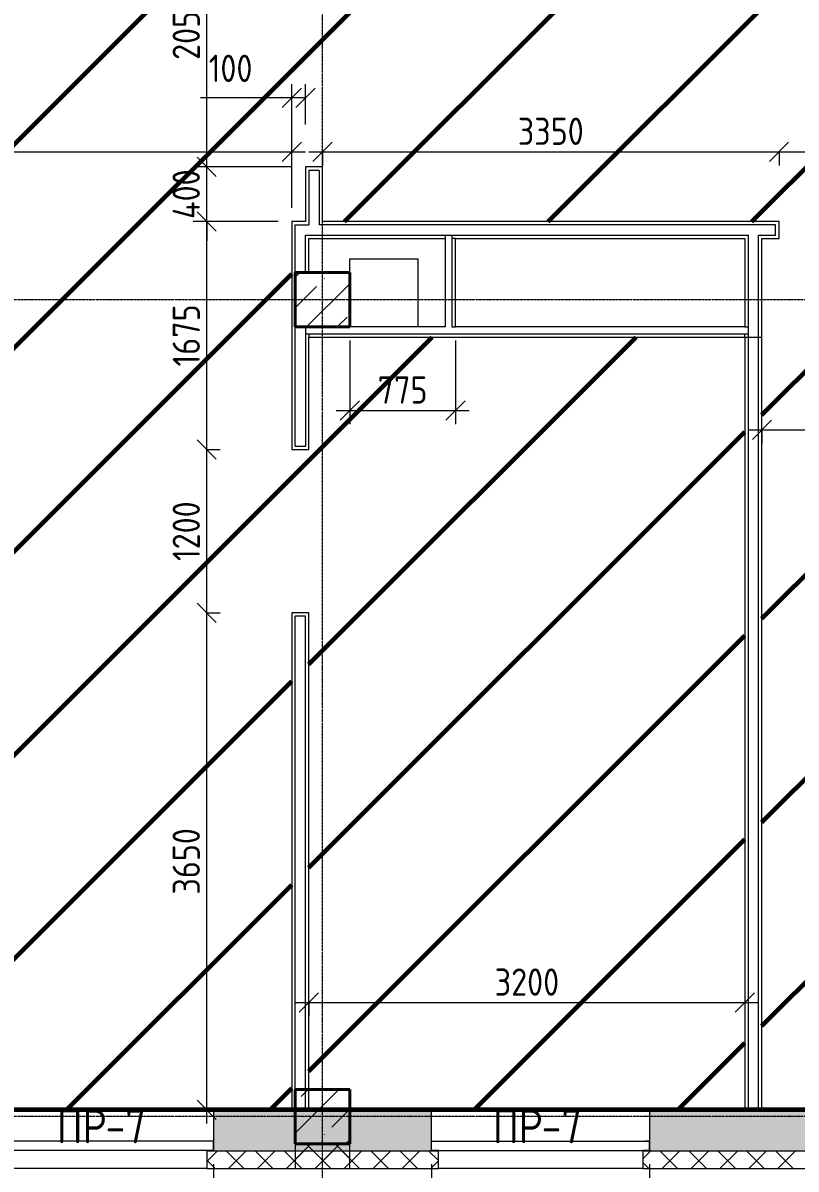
# Model space of a CAD drawing. Header units: millimetres. Extents: x -56773 to 323062, y -262288 to 76460.
# Drawn here: x 6611 to 12284, y -157978 to -149560 of the extents above; entities that cross this region are included whole.
import ezdxf

# ---------------------------------------------------------------- set-up
doc = ezdxf.new("R2010")
doc.units = ezdxf.units.MM
doc.linetypes.add('ADSK_Линия сетки', pattern=[25, 20, -2.5, 0, -2.5])
for name, color, linetype, lineweight in [('1.1) Шлифовка потолка', 5, 'Continuous', 60), ('3.1 Штукатурка внешн стен', 5, 'Continuous', 60), ('_ Окна', 7, 'Continuous', 18), ('Марки', 7, 'Continuous', 20), ('Несущие колонны', 7, 'Continuous', 18), ('Окна', 7, 'Continuous', 9), ('Оси', 7, 'Continuous', 9), ('Перекрытие', 7, 'Continuous', 18), ('Размеры', 7, 'Continuous', 9), ('Стены внутренние', 7, 'Continuous', 18), ('Стены наружные', 7, 'Continuous', 18), ('Стены штриховка', 7, 'Continuous', 9)]:
    doc.layers.add(name, color=color, linetype=linetype, lineweight=lineweight)
doc.styles.add('GOST Common_2', font='', dxfattribs={"width": 0.9, "height": 250})
doc.styles.add('GOST Common_3', font='', dxfattribs={"width": 0.9, "height": 200})
doc.styles.get('GOST Common_2').set_extended_font_data('GOST Common')
doc.styles.get('GOST Common_3').set_extended_font_data('GOST Common')
doc.dimstyles.new('ADSK_Основной_2_0', dxfattribs={"dimscale": 304.8, "dimtxt": 201.142999, "dimasz": 0.463911, "dimexe": 0.328084, "dimexo": 0.328084, "dimgap": 0.164042, "dimtad": 1, "dimdec": 3, "dimrnd": 0.001, "dimdsep": 46, "dimtxsty": 'GOST Common_3', "dimblk1": 'OBLIQUE', "dimblk2": 'OBLIQUE', "dimsah": 1, "dimcen": 0.09, "dimdle": 0.328084, "dimazin": 2, "dimtfac": 1, "dimtdec": 4, "dimtix": 1, "dimtmove": 0, "dimatfit": 3, "dimfxl": 1, "dimtvp": 1, "dimtolj": 1, "dimtzin": 0, "dimlwd": 20, "dimlwe": 20, "dimarcsym": 2})
doc.dimstyles.new('ADSK_Основной_2_0_1', dxfattribs={"dimscale": 304.8, "dimtxt": 201.142999, "dimasz": 0.463911, "dimexe": 0.328084, "dimexo": 0.328084, "dimgap": 0.164042, "dimtad": 1, "dimdec": 3, "dimrnd": 0.001, "dimdsep": 46, "dimtxsty": 'GOST Common_3', "dimblk1": 'OBLIQUE', "dimblk2": 'OBLIQUE', "dimsah": 1, "dimcen": 0.09, "dimdle": 0.328084, "dimazin": 2, "dimtfac": 1, "dimtdec": 4, "dimtix": 1, "dimtmove": 1, "dimatfit": 3, "dimfxl": 1, "dimtvp": 1, "dimtolj": 1, "dimtzin": 0, "dimlwd": 20, "dimlwe": 20, "dimarcsym": 2})
doc.dimstyles.new('ADSK_Основной_2_0_2', dxfattribs={"dimscale": 304.8, "dimtxt": 201.142999, "dimasz": 0.463911, "dimexe": 0.328084, "dimexo": 0.328084, "dimgap": 0.164042, "dimtad": 1, "dimdec": 3, "dimrnd": 0.001, "dimdsep": 46, "dimtxsty": 'GOST Common_3', "dimblk1": 'OBLIQUE', "dimblk2": 'OBLIQUE', "dimsah": 1, "dimcen": 0.09, "dimdle": 0.328084, "dimazin": 2, "dimtfac": 1, "dimtdec": 4, "dimtix": 1, "dimtmove": 0, "dimatfit": 3, "dimfxl": 1, "dimtvp": 1, "dimtolj": 1, "dimtzin": 0, "dimlwd": 20, "dimlwe": 20, "dimarcsym": 2})
pattern_1 = [(45, (9.36, -150597.75), (-224.506, 224.506), []), (45, (233.87, -150597.75), (-224.506, 224.506), [396.875, -79.375, 3.353, -76.022])]
pattern_2 = [(45, (9.36, -150597.75), (-106.066, 106.066), []), (135, (9.36, -150597.75), (-106.066, -106.066), [])]

# ---------------------------------------------------------------- blocks, each defined once
blk = doc.blocks.new('ADSK_КолоннаЖБ_Прямоугольная - 400x400 мм-1807143-Кладочный план 3-го этажа')
at = {"layer": 'Несущие колонны', "lineweight": 40}
for p, q in [((-200, 200), (200, 200)), ((-200, -200), (-200, 200)), ((200, 200), (200, -200)), ((200, -200), (-200, -200))]:
    blk.add_line(p, q, dxfattribs=at)
blk = doc.blocks.new('ОКНО L03 _2СТ_RS - ОК-5_1600х2000h-3556607-Кладочный план 3-го этажа')
at = {"layer": '_ Окна'}
for p, q in [((-838.1, -79), (761.9, -79)), ((-838.1, -149), (-838.1, -79)), ((-838.1, -79), (-803.1, -79)), ((-818.1, -79), (-38.1, -79)), ((-38.1, -79), (741.9, -79)), ((761.9, -79), (726.9, -79)), ((761.9, -149), (761.9, -79)), ((-838.1, -149), (761.9, -149)), ((-838.1, -149), (-833.1, -149)), ((-818.1, -149), (-38.1, -149)), ((-38.1, -149), (741.9, -149)), ((761.9, -149), (756.9, -149))]:
    blk.add_line(p, q, dxfattribs=at)
at = {"layer": 'Окна'}
blk.add_line((-888.1, 150), (811.9, 150), dxfattribs=at)
blk = doc.blocks.new('ОКНО L03 _2СТ_RS - ОК-5_1600х2000h-3556615-Кладочный план 3-го этажа')
at = {"layer": '_ Окна'}
for p, q in [((-838.1, 149), (761.9, 149)), ((-838.1, 149), (-838.1, 79)), ((-838.1, 149), (-833.1, 149)), ((-818.1, 149), (-38.1, 149)), ((-38.1, 149), (741.9, 149)), ((761.9, 149), (756.9, 149)), ((761.9, 149), (761.9, 79)), ((-838.1, 79), (761.9, 79)), ((-838.1, 79), (-803.1, 79)), ((-818.1, 79), (-38.1, 79)), ((-38.1, 79), (741.9, 79)), ((761.9, 79), (726.9, 79))]:
    blk.add_line(p, q, dxfattribs=at)
at = {"layer": 'Окна'}
blk.add_line((-888.1, -150), (811.9, -150), dxfattribs=at)
blk = doc.blocks.new('_Oblique')
at = {"color": 0, "linetype": 'ByBlock', "lineweight": -2}
blk.add_line((-0.5, -0.5), (0.5, 0.5), dxfattribs=at)
blk = doc.blocks.new('*D5171')
at = {"layer": 'Defpoints', "color": 0, "transparency": 16777216}
for p in [(6409.4, -157841.8), (8009.4, -157841.8), (8009.4, -158720.1)]:
    blk.add_point(p, dxfattribs=at)
at = {"layer": 'Размеры', "color": 0, "lineweight": 20, "transparency": 16777216}
for p, q in [((6409.4, -157941.8), (6409.4, -158820.1)), ((8009.4, -157941.8), (8009.4, -158820.1)), ((6309.4, -158720.1), (8109.4, -158720.1))]:
    blk.add_line(p, q, dxfattribs=at)
at = {"layer": 'Размеры', "color": 0, "lineweight": 20, "transparency": 16777216, "xscale": 141.4, "yscale": 141.4, "zscale": 141.4, "rotation": 180}
blk.add_blockref('_Oblique', (6409.4, -158720.1), dxfattribs=at)
at = {"layer": 'Размеры', "color": 0, "lineweight": 20, "transparency": 16777216, "xscale": 141.4, "yscale": 141.4, "zscale": 141.4}
blk.add_blockref('_Oblique', (8009.4, -158720.1), dxfattribs=at)
at = {"layer": 'Размеры', "color": 0, "lineweight": 9, "transparency": 16777216, "insert": (7209.4, -158570.1), "char_height": 200, "width": 560.473, "attachment_point": 5, "style": 'GOST Common_3'}
blk.add_mtext('\\A1;1600', dxfattribs=at)
blk = doc.blocks.new('*D5172')
at = {"layer": 'Defpoints', "color": 0, "transparency": 16777216}
for p in [(8009.4, -157841.8), (8609.4, -158176.8), (8609.4, -158720.1)]:
    blk.add_point(p, dxfattribs=at)
at = {"layer": 'Размеры', "color": 0, "lineweight": 20, "transparency": 16777216}
for p, q in [((8009.4, -157941.8), (8009.4, -158820.1)), ((8609.4, -158276.8), (8609.4, -158820.1)), ((7909.4, -158720.1), (8709.4, -158720.1))]:
    blk.add_line(p, q, dxfattribs=at)
at = {"layer": 'Размеры', "color": 0, "lineweight": 20, "transparency": 16777216, "xscale": 141.4, "yscale": 141.4, "zscale": 141.4, "rotation": 180}
blk.add_blockref('_Oblique', (8009.4, -158720.1), dxfattribs=at)
at = {"layer": 'Размеры', "color": 0, "lineweight": 20, "transparency": 16777216, "xscale": 141.4, "yscale": 141.4, "zscale": 141.4}
blk.add_blockref('_Oblique', (8609.4, -158720.1), dxfattribs=at)
at = {"layer": 'Размеры', "color": 0, "lineweight": 9, "transparency": 16777216, "insert": (8309.4, -158570.1), "char_height": 200, "width": 454.106, "attachment_point": 5, "style": 'GOST Common_3'}
blk.add_mtext('\\A1;600', dxfattribs=at)
blk = doc.blocks.new('*D5174')
at = {"layer": 'Defpoints', "color": 0, "transparency": 16777216}
for p in [(9609.4, -157841.8), (9009.4, -158176.8), (9609.4, -158720.1)]:
    blk.add_point(p, dxfattribs=at)
at = {"layer": 'Размеры', "color": 0, "lineweight": 20, "transparency": 16777216}
for p, q in [((9609.4, -157941.8), (9609.4, -158820.1)), ((9009.4, -158276.8), (9009.4, -158820.1)), ((8909.4, -158720.1), (9709.4, -158720.1))]:
    blk.add_line(p, q, dxfattribs=at)
at = {"layer": 'Размеры', "color": 0, "lineweight": 20, "transparency": 16777216, "xscale": 141.4, "yscale": 141.4, "zscale": 141.4, "rotation": 180}
blk.add_blockref('_Oblique', (9009.4, -158720.1), dxfattribs=at)
at = {"layer": 'Размеры', "color": 0, "lineweight": 20, "transparency": 16777216, "xscale": 141.4, "yscale": 141.4, "zscale": 141.4}
blk.add_blockref('_Oblique', (9609.4, -158720.1), dxfattribs=at)
at = {"layer": 'Размеры', "color": 0, "lineweight": 9, "transparency": 16777216, "insert": (9309.4, -158570.1), "char_height": 200, "width": 454.106, "attachment_point": 5, "style": 'GOST Common_3'}
blk.add_mtext('\\A1;600', dxfattribs=at)
blk = doc.blocks.new('*D5175')
at = {"layer": 'Defpoints', "color": 0, "transparency": 16777216}
for p in [(9609.4, -157841.8), (11209.4, -157841.8), (11209.4, -158720.1)]:
    blk.add_point(p, dxfattribs=at)
at = {"layer": 'Размеры', "color": 0, "lineweight": 20, "transparency": 16777216}
for p, q in [((9609.4, -157941.8), (9609.4, -158820.1)), ((11209.4, -157941.8), (11209.4, -158820.1)), ((9509.4, -158720.1), (11309.4, -158720.1))]:
    blk.add_line(p, q, dxfattribs=at)
at = {"layer": 'Размеры', "color": 0, "lineweight": 20, "transparency": 16777216, "xscale": 141.4, "yscale": 141.4, "zscale": 141.4, "rotation": 180}
blk.add_blockref('_Oblique', (9609.4, -158720.1), dxfattribs=at)
at = {"layer": 'Размеры', "color": 0, "lineweight": 20, "transparency": 16777216, "xscale": 141.4, "yscale": 141.4, "zscale": 141.4}
blk.add_blockref('_Oblique', (11209.4, -158720.1), dxfattribs=at)
at = {"layer": 'Размеры', "color": 0, "lineweight": 9, "transparency": 16777216, "insert": (10409.4, -158570.1), "char_height": 200, "width": 560.473, "attachment_point": 5, "style": 'GOST Common_3'}
blk.add_mtext('\\A1;1600', dxfattribs=at)
blk = doc.blocks.new('*D5176')
at = {"layer": 'Defpoints', "color": 0, "transparency": 16777216}
for p in [(11209.4, -157841.8), (12409.4, -157841.8), (12409.4, -158720.1)]:
    blk.add_point(p, dxfattribs=at)
at = {"layer": 'Размеры', "color": 0, "lineweight": 20, "transparency": 16777216}
for p, q in [((11209.4, -157941.8), (11209.4, -158820.1)), ((12409.4, -157941.8), (12409.4, -158820.1)), ((11109.4, -158720.1), (12509.4, -158720.1))]:
    blk.add_line(p, q, dxfattribs=at)
at = {"layer": 'Размеры', "color": 0, "lineweight": 20, "transparency": 16777216, "xscale": 141.4, "yscale": 141.4, "zscale": 141.4, "rotation": 180}
blk.add_blockref('_Oblique', (11209.4, -158720.1), dxfattribs=at)
at = {"layer": 'Размеры', "color": 0, "lineweight": 20, "transparency": 16777216, "xscale": 141.4, "yscale": 141.4, "zscale": 141.4}
blk.add_blockref('_Oblique', (12409.4, -158720.1), dxfattribs=at)
at = {"layer": 'Размеры', "color": 0, "lineweight": 9, "transparency": 16777216, "insert": (11809.4, -158570.1), "char_height": 200, "width": 560.473, "attachment_point": 5, "style": 'GOST Common_3'}
blk.add_mtext('\\A1;1200', dxfattribs=at)
blk = doc.blocks.new('*D5544')
at = {"layer": 'Defpoints', "color": 0, "transparency": 16777216}
for p in [(7859.4, -153892.8), (7959.4, -153892.8), (7859.4, -157542.8)]:
    blk.add_point(p, dxfattribs=at)
at = {"layer": 'Размеры', "color": 0, "lineweight": 20, "transparency": 16777216}
for p, q in [((7959.4, -157642.8), (7959.4, -153792.8)), ((7959.4, -153892.8), (8059.4, -153892.8)), ((7959.4, -157542.8), (8059.4, -157542.8))]:
    blk.add_line(p, q, dxfattribs=at)
at = {"layer": 'Размеры', "color": 0, "lineweight": 20, "transparency": 16777216, "xscale": 141.4, "yscale": 141.4, "zscale": 141.4}
for p, rotation in [((7959.4, -153892.8), 90), ((7959.4, -157542.8), 270)]:
    blk.add_blockref('_Oblique', p, dxfattribs=dict(at, rotation=rotation))
at = {"layer": 'Размеры', "color": 0, "lineweight": 9, "transparency": 16777216, "insert": (7809.4, -155717.8), "char_height": 200, "width": 605.475, "attachment_point": 5, "rotation": 90, "style": 'GOST Common_3'}
blk.add_mtext('\\A1;3650', dxfattribs=at)
blk = doc.blocks.new('*D5545')
at = {"layer": 'Defpoints', "color": 0, "transparency": 16777216}
for p in [(7859.4, -152692.8), (7959.4, -152692.8), (7859.4, -153892.8)]:
    blk.add_point(p, dxfattribs=at)
at = {"layer": 'Размеры', "color": 0, "lineweight": 20, "transparency": 16777216}
for p, q in [((7959.4, -153992.8), (7959.4, -152592.8)), ((7959.4, -152692.8), (8059.4, -152692.8)), ((7959.4, -153892.8), (8059.4, -153892.8))]:
    blk.add_line(p, q, dxfattribs=at)
at = {"layer": 'Размеры', "color": 0, "lineweight": 20, "transparency": 16777216, "xscale": 141.4, "yscale": 141.4, "zscale": 141.4}
for p, rotation in [((7959.4, -152692.8), 90), ((7959.4, -153892.8), 270)]:
    blk.add_blockref('_Oblique', p, dxfattribs=dict(at, rotation=rotation))
at = {"layer": 'Размеры', "color": 0, "lineweight": 9, "transparency": 16777216, "insert": (7809.4, -153292.8), "char_height": 200, "width": 560.473, "attachment_point": 5, "rotation": 90, "style": 'GOST Common_3'}
blk.add_mtext('\\A1;1200', dxfattribs=at)
blk = doc.blocks.new('*D5546')
at = {"layer": 'Defpoints', "color": 0, "transparency": 16777216}
for p in [(7959.4, -151017.8), (8584.4, -151017.8), (7859.4, -152692.8)]:
    blk.add_point(p, dxfattribs=at)
at = {"layer": 'Размеры', "color": 0, "lineweight": 20, "transparency": 16777216}
for p, q in [((7959.4, -152792.8), (7959.4, -150917.8)), ((8484.4, -151017.8), (7859.4, -151017.8)), ((7959.4, -152692.8), (8059.4, -152692.8))]:
    blk.add_line(p, q, dxfattribs=at)
at = {"layer": 'Размеры', "color": 0, "lineweight": 20, "transparency": 16777216, "xscale": 141.4, "yscale": 141.4, "zscale": 141.4}
for p, rotation in [((7959.4, -151017.8), 90), ((7959.4, -152692.8), 270)]:
    blk.add_blockref('_Oblique', p, dxfattribs=dict(at, rotation=rotation))
at = {"layer": 'Размеры', "color": 0, "lineweight": 9, "transparency": 16777216, "insert": (7809.4, -151855.3), "char_height": 200, "width": 560.473, "attachment_point": 5, "rotation": 90, "style": 'GOST Common_3'}
blk.add_mtext('\\A1;1675', dxfattribs=at)
blk = doc.blocks.new('*D5547')
at = {"layer": 'Defpoints', "color": 0, "transparency": 16777216}
for p in [(7959.4, -150617.8), (8684.4, -150617.8), (8584.4, -151017.8)]:
    blk.add_point(p, dxfattribs=at)
at = {"layer": 'Размеры', "color": 0, "lineweight": 20, "transparency": 16777216}
for p, q in [((7959.4, -150617.8), (7959.4, -150476.4)), ((8584.4, -150617.8), (7859.4, -150617.8)), ((7959.4, -151017.8), (7959.4, -150617.8)), ((8484.4, -151017.8), (7859.4, -151017.8)), ((7959.4, -151017.8), (7959.4, -151159.2))]:
    blk.add_line(p, q, dxfattribs=at)
at = {"layer": 'Размеры', "color": 0, "lineweight": 20, "transparency": 16777216, "xscale": 141.4, "yscale": 141.4, "zscale": 141.4}
for p, rotation in [((7959.4, -150617.8), 270), ((7959.4, -151017.8), 90)]:
    blk.add_blockref('_Oblique', p, dxfattribs=dict(at, rotation=rotation))
at = {"layer": 'Размеры', "color": 0, "lineweight": 9, "transparency": 16777216, "insert": (7809.4, -150817.8), "char_height": 200, "width": 474.561, "attachment_point": 5, "rotation": 90, "style": 'GOST Common_3'}
blk.add_mtext('\\A1;400', dxfattribs=at)
blk = doc.blocks.new('*D5548')
at = {"layer": 'Defpoints', "color": 0, "transparency": 16777216}
for p in [(7959.4, -148567.8), (8684.4, -148567.8), (8684.4, -150617.8)]:
    blk.add_point(p, dxfattribs=at)
at = {"layer": 'Размеры', "color": 0, "lineweight": 20, "transparency": 16777216}
for p, q in [((7959.4, -150717.8), (7959.4, -148467.8)), ((8584.4, -148567.8), (7859.4, -148567.8)), ((8584.4, -150617.8), (7859.4, -150617.8))]:
    blk.add_line(p, q, dxfattribs=at)
at = {"layer": 'Размеры', "color": 0, "lineweight": 20, "transparency": 16777216, "xscale": 141.4, "yscale": 141.4, "zscale": 141.4}
for p, rotation in [((7959.4, -148567.8), 90), ((7959.4, -150617.8), 270)]:
    blk.add_blockref('_Oblique', p, dxfattribs=dict(at, rotation=rotation))
at = {"layer": 'Размеры', "color": 0, "lineweight": 9, "transparency": 16777216, "insert": (7809.4, -149592.8), "char_height": 200, "width": 605.475, "attachment_point": 5, "rotation": 90, "style": 'GOST Common_3'}
blk.add_mtext('\\A1;2050', dxfattribs=at)
blk = doc.blocks.new('*D5550')
at = {"layer": 'Defpoints', "color": 0, "transparency": 16777216}
for p in [(8709.4, -156654.4), (11909.4, -156654.4), (11909.4, -156754.4)]:
    blk.add_point(p, dxfattribs=at)
at = {"layer": 'Размеры', "color": 0, "lineweight": 20, "transparency": 16777216}
for p, q in [((8609.4, -156754.4), (12009.4, -156754.4)), ((8709.4, -156754.4), (8709.4, -156854.4)), ((11909.4, -156754.4), (11909.4, -156854.4))]:
    blk.add_line(p, q, dxfattribs=at)
at = {"layer": 'Размеры', "color": 0, "lineweight": 20, "transparency": 16777216, "xscale": 141.4, "yscale": 141.4, "zscale": 141.4, "rotation": 180}
blk.add_blockref('_Oblique', (8709.4, -156754.4), dxfattribs=at)
at = {"layer": 'Размеры', "color": 0, "lineweight": 20, "transparency": 16777216, "xscale": 141.4, "yscale": 141.4, "zscale": 141.4}
blk.add_blockref('_Oblique', (11909.4, -156754.4), dxfattribs=at)
at = {"layer": 'Размеры', "color": 0, "lineweight": 9, "transparency": 16777216, "insert": (10309.4, -156604.4), "char_height": 200, "width": 605.475, "attachment_point": 5, "style": 'GOST Common_3'}
blk.add_mtext('\\A1;3200', dxfattribs=at)
blk = doc.blocks.new('*D5551')
at = {"layer": 'Defpoints', "color": 0, "transparency": 16777216}
for p in [(9009.4, -151792.8), (9784.4, -151792.8), (9784.4, -152406)]:
    blk.add_point(p, dxfattribs=at)
at = {"layer": 'Размеры', "color": 0, "lineweight": 20, "transparency": 16777216}
for p, q in [((9009.4, -151892.8), (9009.4, -152506)), ((9784.4, -151892.8), (9784.4, -152506)), ((8909.4, -152406), (9884.4, -152406))]:
    blk.add_line(p, q, dxfattribs=at)
at = {"layer": 'Размеры', "color": 0, "lineweight": 20, "transparency": 16777216, "xscale": 141.4, "yscale": 141.4, "zscale": 141.4, "rotation": 180}
blk.add_blockref('_Oblique', (9009.4, -152406), dxfattribs=at)
at = {"layer": 'Размеры', "color": 0, "lineweight": 20, "transparency": 16777216, "xscale": 141.4, "yscale": 141.4, "zscale": 141.4}
blk.add_blockref('_Oblique', (9784.4, -152406), dxfattribs=at)
at = {"layer": 'Размеры', "color": 0, "lineweight": 9, "transparency": 16777216, "insert": (9396.9, -152256), "char_height": 200, "width": 454.106, "attachment_point": 5, "style": 'GOST Common_3'}
blk.add_mtext('\\A1;775', dxfattribs=at)
blk = doc.blocks.new('*D5557')
at = {"layer": 'Defpoints', "color": 0, "transparency": 16777216}
for p in [(8584.4, -150505.9), (3034.4, -151017.8), (8584.4, -151017.8)]:
    blk.add_point(p, dxfattribs=at)
at = {"layer": 'Размеры', "color": 0, "lineweight": 20, "transparency": 16777216}
for p, q in [((3034.4, -150917.8), (3034.4, -150405.9)), ((8584.4, -150917.8), (8584.4, -150405.9)), ((2934.4, -150505.9), (8684.4, -150505.9))]:
    blk.add_line(p, q, dxfattribs=at)
at = {"layer": 'Размеры', "color": 0, "lineweight": 20, "transparency": 16777216, "xscale": 141.4, "yscale": 141.4, "zscale": 141.4, "rotation": 180}
blk.add_blockref('_Oblique', (3034.4, -150505.9), dxfattribs=at)
at = {"layer": 'Размеры', "color": 0, "lineweight": 20, "transparency": 16777216, "xscale": 141.4, "yscale": 141.4, "zscale": 141.4}
blk.add_blockref('_Oblique', (8584.4, -150505.9), dxfattribs=at)
at = {"layer": 'Размеры', "color": 0, "lineweight": 9, "transparency": 16777216, "insert": (5809.4, -150355.9), "char_height": 200, "width": 605.475, "attachment_point": 5, "style": 'GOST Common_3'}
blk.add_mtext('\\A1;5550', dxfattribs=at)
blk = doc.blocks.new('*D5558')
at = {"layer": 'Defpoints', "color": 0, "transparency": 16777216}
for p in [(8684.4, -150110.2), (8684.4, -150406), (8584.4, -151017.8)]:
    blk.add_point(p, dxfattribs=at)
at = {"layer": 'Размеры', "color": 0, "lineweight": 20, "transparency": 16777216}
for p, q in [((8584.4, -150917.8), (8584.4, -150010.2)), ((8684.4, -150306), (8684.4, -150010.2)), ((8584.4, -150110.2), (7914.4, -150110.2)), ((8684.4, -150110.2), (8484.4, -150110.2))]:
    blk.add_line(p, q, dxfattribs=at)
at = {"layer": 'Размеры', "color": 0, "lineweight": 20, "transparency": 16777216, "xscale": 141.4, "yscale": 141.4, "zscale": 141.4, "rotation": 180}
blk.add_blockref('_Oblique', (8584.4, -150110.2), dxfattribs=at)
at = {"layer": 'Размеры', "color": 0, "lineweight": 20, "transparency": 16777216, "xscale": 141.4, "yscale": 141.4, "zscale": 141.4}
blk.add_blockref('_Oblique', (8684.4, -150110.2), dxfattribs=at)
at = {"layer": 'Размеры', "color": 0, "lineweight": 9, "transparency": 16777216, "insert": (7974.1, -149793.5), "char_height": 200, "width": 409.104, "attachment_point": 1, "line_spacing_factor": 1.022761, "style": 'GOST Common_3'}
blk.add_mtext('\\A1;100', dxfattribs=at)
blk = doc.blocks.new('*D5559')
at = {"layer": 'Defpoints', "color": 0, "transparency": 16777216}
for p in [(8809.4, -150406), (12159.4, -150406), (12159.4, -150505.9)]:
    blk.add_point(p, dxfattribs=at)
at = {"layer": 'Размеры', "color": 0, "lineweight": 20, "transparency": 16777216}
for p, q in [((8709.4, -150505.9), (12259.4, -150505.9)), ((8809.4, -150506), (8809.4, -150605.9)), ((12159.4, -150506), (12159.4, -150605.9))]:
    blk.add_line(p, q, dxfattribs=at)
at = {"layer": 'Размеры', "color": 0, "lineweight": 20, "transparency": 16777216, "xscale": 141.4, "yscale": 141.4, "zscale": 141.4, "rotation": 180}
blk.add_blockref('_Oblique', (8809.4, -150505.9), dxfattribs=at)
at = {"layer": 'Размеры', "color": 0, "lineweight": 20, "transparency": 16777216, "xscale": 141.4, "yscale": 141.4, "zscale": 141.4}
blk.add_blockref('_Oblique', (12159.4, -150505.9), dxfattribs=at)
at = {"layer": 'Размеры', "color": 0, "lineweight": 9, "transparency": 16777216, "insert": (10484.4, -150355.9), "char_height": 200, "width": 605.475, "attachment_point": 5, "style": 'GOST Common_3'}
blk.add_mtext('\\A1;3350', dxfattribs=at)
blk = doc.blocks.new('*D5560')
at = {"layer": 'Defpoints', "color": 0, "transparency": 16777216}
for p in [(12159.4, -150406), (13359.4, -150406), (13359.4, -150505.9)]:
    blk.add_point(p, dxfattribs=at)
at = {"layer": 'Размеры', "color": 0, "lineweight": 20, "transparency": 16777216}
for p, q in [((12059.4, -150505.9), (13459.4, -150505.9)), ((12159.4, -150506), (12159.4, -150605.9)), ((13359.4, -150506), (13359.4, -150605.9))]:
    blk.add_line(p, q, dxfattribs=at)
at = {"layer": 'Размеры', "color": 0, "lineweight": 20, "transparency": 16777216, "xscale": 141.4, "yscale": 141.4, "zscale": 141.4, "rotation": 180}
blk.add_blockref('_Oblique', (12159.4, -150505.9), dxfattribs=at)
at = {"layer": 'Размеры', "color": 0, "lineweight": 20, "transparency": 16777216, "xscale": 141.4, "yscale": 141.4, "zscale": 141.4}
blk.add_blockref('_Oblique', (13359.4, -150505.9), dxfattribs=at)
at = {"layer": 'Размеры', "color": 0, "lineweight": 9, "transparency": 16777216, "insert": (12759.4, -150355.9), "char_height": 200, "width": 560.473, "attachment_point": 5, "style": 'GOST Common_3'}
blk.add_mtext('\\A1;1200', dxfattribs=at)
blk = doc.blocks.new('*D5645')
at = {"layer": 'Defpoints', "color": 0, "transparency": 16777216}
for p in [(13509.4, -151867.8), (12034.4, -152448.3), (13509.4, -152548.3)]:
    blk.add_point(p, dxfattribs=at)
at = {"layer": 'Размеры', "color": 0, "lineweight": 20, "transparency": 16777216}
for p, q in [((13509.4, -151967.8), (13509.4, -152648.3)), ((11934.4, -152548.3), (13609.4, -152548.3)), ((12034.4, -152548.3), (12034.4, -152648.3))]:
    blk.add_line(p, q, dxfattribs=at)
at = {"layer": 'Размеры', "color": 0, "lineweight": 20, "transparency": 16777216, "xscale": 141.4, "yscale": 141.4, "zscale": 141.4, "rotation": 180}
blk.add_blockref('_Oblique', (12034.4, -152548.3), dxfattribs=at)
at = {"layer": 'Размеры', "color": 0, "lineweight": 20, "transparency": 16777216, "xscale": 141.4, "yscale": 141.4, "zscale": 141.4}
blk.add_blockref('_Oblique', (13509.4, -152548.3), dxfattribs=at)
at = {"layer": 'Размеры', "color": 0, "lineweight": 9, "transparency": 16777216, "insert": (12771.9, -152398.3), "char_height": 200, "width": 580.928, "attachment_point": 5, "style": 'GOST Common_3'}
blk.add_mtext('\\A1;1475', dxfattribs=at)

msp = doc.modelspace()

# ---------------------------------------------------------------- hatches: boundary and pattern name
at = {"layer": '1.1) Шлифовка потолка', "transparency": 33554687}
h = msp.add_hatch(dxfattribs=at)
h.set_pattern_fill('ANSI31', color=5, scale=333)
h.paths.add_polyline_path([(14377.9359, -147720.3127), (13459.3615, -147720.3127), (13459.3615, -147767.7816), (12609.3615, -147767.7816), (12609.3615, -147992.7816), (11484.3615, -147992.7816), (11484.3615, -147792.7816), (12409.3615, -147792.7816), (12409.3615, -147720.3127), (9009.3615, -147720.3127), (9009.3615, -147792.7816), (9934.3615, -147792.7816), (9934.3615, -147992.7816), (8809.3615, -147992.7816), (8809.3615, -148567.7816), (8684.3615, -148567.7816), (8684.3615, -147767.7816), (7684.3615, -147767.7816), (7684.3615, -147720.3127), (6484.3615, -147720.3127), (6484.3615, -147767.7816), (5898.2923, -147767.7816), (5898.2923, -157542.7816), (8584.3615, -157542.7816), (8584.3615, -153892.7816), (8709.3615, -153892.7816), (8709.3615, -157392.7816), (9009.3615, -157392.7816), (9009.3615, -157542.7816), (11909.3615, -157542.7816), (11909.3615, -151867.7816), (8709.3615, -151867.7816), (8709.3615, -152692.7816), (8584.3615, -152692.7816), (8584.3615, -151017.7816), (8684.3615, -151017.7816), (8684.3615, -150617.7816), (8809.3615, -150617.7816), (8809.3615, -151017.7816), (12159.3615, -151017.7816), (12159.3615, -151142.7816), (12034.3615, -151142.7816), (12034.3615, -157542.7816), (15409.3615, -157542.7816), (15409.3615, -151867.7816), (13509.3615, -151867.7816), (13509.3615, -151142.7816), (13359.3615, -151142.7816), (13359.3615, -151017.7816), (14377.9359, -151017.7816)])
at = {"layer": 'Несущие колонны', "lineweight": 9}
h = msp.add_hatch(dxfattribs=at)
h.set_pattern_fill('FP_1', color=256, style=0, pattern_type=2)
h.set_pattern_definition(pattern_1)
h.paths.add_polyline_path([(8609.3615, -151792.7816), (9009.3615, -151792.7816), (9009.3615, -151392.7816), (8609.3615, -151392.7816), (8609.3615, -151775.6879)])
h = msp.add_hatch(dxfattribs=at)
h.set_pattern_fill('FP_1', color=256, style=0, pattern_type=2)
h.set_pattern_definition(pattern_1)
h.paths.add_polyline_path([(8609.3615, -157792.7816), (9009.3615, -157792.7816), (9009.3615, -157392.7816), (8609.3615, -157392.7816)])
at = {"layer": 'Стены внутренние', "lineweight": 9}
h = msp.add_hatch(dxfattribs=at)
h.set_pattern_fill('FP_2', color=256, style=0, pattern_type=2)
h.set_pattern_definition([(45, (9.36, -150597.75), (84.18955, 308.69595), [396.875, -79.375, 3.353, -76.022])])
h.paths.add_polyline_path([(56459.3615, -157842.7816), (56459.3615, -157841.7816), (56409.3615, -157841.7816), (56409.3615, -157542.7816), (54809.3615, -157542.7816), (54809.3615, -157841.7816), (54759.3615, -157842.7816)])
h.paths.add_polyline_path([(57959.3615, -157842.7816), (59209.3615, -157841.7816), (59209.3615, -157542.7816), (58009.3615, -157542.7816), (58009.3615, -157841.7816), (57959.3615, -157841.7816)])
h.paths.add_polyline_path([(60759.3615, -157842.7816), (61559.3615, -157842.7816), (61559.3615, -157542.7816), (60809.3615, -157542.7816), (60809.3615, -157841.7816), (60759.3615, -157841.7816)])
h.paths.add_polyline_path([(36159.3615, -157842.7816), (37409.3615, -157841.7816), (37409.3615, -157542.7816), (36209.3615, -157542.7816), (36209.3615, -157841.7816), (36159.3615, -157841.7816)])
h.paths.add_polyline_path([(43459.3615, -157842.7816), (43459.3615, -157841.7816), (43409.3615, -157841.7816), (43409.3615, -157542.7816), (42209.3615, -157542.7816), (42209.3615, -157841.7816), (42159.3615, -157842.7816)])
h.paths.add_polyline_path([(51959.3615, -157842.7816), (53209.3615, -157841.7816), (53209.3615, -157542.7816), (52009.3615, -157542.7816), (52009.3615, -157841.7816), (51959.3615, -157841.7816)])
h.paths.add_polyline_path([(40659.3615, -157842.7816), (40659.3615, -157841.7816), (40609.3615, -157841.7816), (40609.3615, -157542.7816), (39009.3615, -157542.7816), (39009.3615, -157841.7816), (38959.3615, -157842.7816)])
h.paths.add_polyline_path([(48459.3615, -157842.7816), (50409.3615, -157841.7816), (50409.3615, -157542.7816), (48509.3615, -157542.7816), (48509.3615, -157841.7816), (48459.3615, -157841.7816)])
h.paths.add_polyline_path([(44959.3615, -157842.7816), (46909.3615, -157841.7816), (46909.3615, -157542.7816), (46009.3615, -157542.7816), (46009.3615, -157792.7816), (45609.3615, -157792.7816), (45609.3615, -157542.7816), (45009.3615, -157542.7816), (45009.3615, -157841.7816), (44959.3615, -157841.7816)])
h.paths.add_polyline_path([(25459.3615, -157842.7816), (25459.3615, -157841.7816), (25409.3615, -157841.7816), (25409.3615, -157542.7816), (24209.3615, -157542.7816), (24209.3615, -157841.7816), (24159.3615, -157842.7816)])
h.paths.add_polyline_path([(22659.3615, -157842.7816), (22659.3615, -157841.7816), (22609.3615, -157841.7816), (22609.3615, -157542.7816), (21009.3615, -157542.7816), (21009.3615, -157841.7816), (20959.3615, -157842.7816)])
h.paths.add_polyline_path([(16659.3615, -157842.7816), (16659.3615, -157841.7816), (16609.3615, -157841.7816), (16609.3615, -157542.7816), (14009.3615, -157542.7816), (14009.3615, -157841.7816), (16430.3757, -157842.7816)])
h.paths.add_polyline_path([(18159.3615, -157842.7816), (19409.3615, -157841.7816), (19409.3615, -157542.7816), (18209.3615, -157542.7816), (18209.3615, -157841.7816), (18159.3615, -157841.7816)])
h.paths.add_polyline_path([(26959.3615, -157842.7816), (28609.3615, -157841.7816), (28609.3615, -157542.7816), (27009.3615, -157542.7816), (27009.3615, -157841.7816), (26959.3615, -157841.7816)])
h.paths.add_polyline_path([(30159.3615, -157842.7816), (31409.3615, -157841.7816), (31409.3615, -157542.7816), (30209.3615, -157542.7816), (30209.3615, -157841.7816), (30159.3615, -157841.7816)])
h.paths.add_polyline_path([(32959.3615, -157842.7816), (34609.3615, -157841.7816), (34609.3615, -157542.7816), (33009.3615, -157542.7816), (33009.3615, -157841.7816), (32959.3615, -157841.7816)])
h.paths.add_polyline_path([(2609.3615, -157842.7816), (2609.3615, -157792.7816), (3009.3615, -157792.7816), (3009.3615, -157842.7816), (3609.3615, -157841.7816), (3609.3615, -157542.7816), (2009.3615, -157542.7816), (2009.3615, -157841.7816), (1959.3615, -157842.7816)])
h.paths.add_polyline_path([(-4040.6385, -157842.7816), (-2390.6385, -157841.7816), (-2390.6385, -157542.7816), (-3990.6385, -157542.7816), (-3990.6385, -157841.7816), (-4040.6385, -157841.7816)])
h.paths.add_polyline_path([(5159.3615, -157842.7816), (6409.3615, -157841.7816), (6409.3615, -157542.7816), (5209.3615, -157542.7816), (5209.3615, -157841.7816), (5159.3615, -157841.7816)])
h.paths.add_polyline_path([(459.3615, -157842.7816), (459.3615, -157841.7816), (409.3615, -157841.7816), (409.3615, -157542.7816), (-790.6385, -157542.7816), (-790.6385, -157841.7816), (-840.6385, -157842.7816)])
h.paths.add_polyline_path([(-5540.6385, -157842.7816), (-5540.6385, -157841.7816), (-5590.6385, -157841.7816), (-5590.6385, -157542.7816), (-6790.6385, -157542.7816), (-6790.6385, -157841.7816), (-6840.6385, -157842.7816)])
h.paths.add_polyline_path([(9659.3615, -157842.7816), (9659.3615, -157841.7816), (9609.3615, -157841.7816), (9609.3615, -157542.7816), (8009.3615, -157542.7816), (8009.3615, -157841.7816), (7959.3615, -157842.7816)])
h.paths.add_polyline_path([(12459.3615, -157842.7816), (12459.3615, -157841.7816), (12409.3615, -157841.7816), (12409.3615, -157542.7816), (11209.3615, -157542.7816), (11209.3615, -157841.7816), (11159.3615, -157842.7816)])
h.paths.add_polyline_path([(-19390.6385, -157842.7816), (-18790.6385, -157841.7816), (-18790.6385, -157542.7816), (-19390.6385, -157542.7816), (-19390.6385, -157792.7816)])
h.paths.add_polyline_path([(-15940.6385, -157842.7816), (-15940.6385, -157841.7816), (-15990.6385, -157841.7816), (-15990.6385, -157542.7816), (-17190.6385, -157542.7816), (-17190.6385, -157841.7816), (-17240.6385, -157842.7816)])
h.paths.add_polyline_path([(-8340.6385, -157842.7816), (-8340.6385, -157841.7816), (-8390.6385, -157841.7816), (-8390.6385, -157542.7816), (-10590.6385, -157542.7816), (-10590.6385, -157841.7816), (-10640.6385, -157842.7816)])
h.paths.add_polyline_path([(-14440.6385, -157842.7816), (-12190.6385, -157841.7816), (-12190.6385, -157542.7816), (-14390.6385, -157542.7816), (-14390.6385, -157841.7816), (-14440.6385, -157841.7816)])
at = {"layer": 'Стены наружные', "lineweight": 9}
h = msp.add_hatch(dxfattribs=at)
h.set_pattern_fill('FP_4', color=256, style=0, pattern_type=2)
h.set_pattern_definition(pattern_2)
h.paths.add_polyline_path([(8609.3615, -157972.7816), (9009.3615, -157972.7816), (9009.3615, -157792.7816), (8609.3615, -157792.7816)])
h = msp.add_hatch(dxfattribs=at)
h.set_pattern_fill('FP_4', color=256, style=0, pattern_type=2)
h.set_pattern_definition(pattern_2)
h.paths.add_polyline_path([(57959.3615, -157972.7816), (59259.3615, -157972.7816), (59259.3615, -157842.7816), (57959.3615, -157842.7816)])
h.paths.add_polyline_path([(61989.3615, -157972.7816), (61989.3615, -157842.7816), (60759.3615, -157842.7816), (60759.3615, -157972.7816)])
h.paths.add_polyline_path([(44959.3615, -157972.7816), (46959.3615, -157972.7816), (46959.3615, -157842.7816), (44959.3615, -157842.7816)])
h.paths.add_polyline_path([(38959.3615, -157972.7816), (40659.3615, -157972.7816), (40659.3615, -157842.7816), (38959.3615, -157842.7816)])
h.paths.add_polyline_path([(43459.3615, -157972.7816), (43459.3615, -157842.7816), (42159.3615, -157842.7816), (42159.3615, -157972.7816)])
h.paths.add_polyline_path([(37459.3615, -157972.7816), (37459.3615, -157842.7816), (36159.3615, -157842.7816), (36159.3615, -157972.7816)])
h.paths.add_polyline_path([(48459.3615, -157972.7816), (50459.3615, -157972.7816), (50459.3615, -157842.7816), (48459.3615, -157842.7816)])
h.paths.add_polyline_path([(56459.3615, -157972.7816), (56459.3615, -157842.7816), (54759.3615, -157842.7816), (54759.3615, -157972.7816)])
h.paths.add_polyline_path([(51959.3615, -157972.7816), (53259.3615, -157972.7816), (53259.3615, -157842.7816), (51959.3615, -157842.7816)])
h.paths.add_polyline_path([(30159.3615, -157972.7816), (31459.3615, -157972.7816), (31459.3615, -157842.7816), (30159.3615, -157842.7816)])
h.paths.add_polyline_path([(34659.3615, -157972.7816), (34659.3615, -157842.7816), (32959.3615, -157842.7816), (32959.3615, -157972.7816)])
h.paths.add_polyline_path([(26959.3615, -157972.7816), (28659.3615, -157972.7816), (28659.3615, -157842.7816), (26959.3615, -157842.7816)])
h.paths.add_polyline_path([(20959.3615, -157972.7816), (22659.3615, -157972.7816), (22659.3615, -157842.7816), (20959.3615, -157842.7816)])
h.paths.add_polyline_path([(18159.3615, -157972.7816), (19459.3615, -157972.7816), (19459.3615, -157842.7816), (18159.3615, -157842.7816)])
h.paths.add_polyline_path([(25459.3615, -157972.7816), (25459.3615, -157842.7816), (24159.3615, -157842.7816), (24159.3615, -157972.7816)])
h.paths.add_polyline_path([(16659.3615, -157972.7816), (16659.3615, -157842.7816), (13959.3615, -157842.7816), (13959.3615, -157972.7816), (16430.3757, -157972.7816)])
h.paths.add_polyline_path([(7959.3615, -157972.7816), (9659.3615, -157972.7816), (9659.3615, -157842.7816), (7959.3615, -157842.7816)])
h.paths.add_polyline_path([(12459.3615, -157972.7816), (12459.3615, -157842.7816), (11159.3615, -157842.7816), (11159.3615, -157972.7816)])
h.paths.add_polyline_path([(-2340.6385, -157972.7816), (-2340.6385, -157842.7816), (-4040.6385, -157842.7816), (-4040.6385, -157972.7816), (-2349.05, -157972.7816)])
h.paths.add_polyline_path([(5159.3615, -157972.7816), (6459.3615, -157972.7816), (6459.3615, -157842.7816), (5159.3615, -157842.7816)])
h.paths.add_polyline_path([(-840.6385, -157972.7816), (459.3615, -157972.7816), (459.3615, -157842.7816), (-840.6385, -157842.7816)])
h.paths.add_polyline_path([(3659.3615, -157972.7816), (3659.3615, -157842.7816), (1959.3615, -157842.7816), (1959.3615, -157972.7816)])
h.paths.add_polyline_path([(-17240.6385, -157972.7816), (-15940.6385, -157972.7816), (-15940.6385, -157842.7816), (-17240.6385, -157842.7816)])
h.paths.add_polyline_path([(-19790.6385, -157972.7816), (-18740.6385, -157972.7816), (-18740.6385, -157842.7816), (-19790.6385, -157842.7816)])
h.paths.add_polyline_path([(-14440.6385, -157972.7816), (-12140.6385, -157972.7816), (-12140.6385, -157842.7816), (-14440.6385, -157842.7816)])
h.paths.add_polyline_path([(-8340.6385, -157972.7816), (-8340.6385, -157842.7816), (-10640.6385, -157842.7816), (-10640.6385, -157972.7816)])
h.paths.add_polyline_path([(-6840.6385, -157972.7816), (-5540.6385, -157972.7816), (-5540.6385, -157842.7816), (-6840.6385, -157842.7816)])

# ---------------------------------------------------------------- linework, layer by layer
at = {"layer": '3.1 Штукатурка внешн стен'}
msp.add_lwpolyline([(61409.3615, -157542.7816), (-19390.6385, -157542.7816)], dxfattribs=at)
at = {"layer": 'Несущие колонны', "lineweight": 9}
for p, q in [((8684.3615, -151392.7816), (8609.3615, -151392.7816)), ((8609.3615, -151392.7816), (8609.3615, -151792.7816)), ((8709.3615, -151392.7816), (8684.3615, -151392.7816)), ((9009.3615, -151392.7816), (8709.3615, -151392.7816)), ((9009.3615, -151792.7816), (9009.3615, -151392.7816)), ((8609.3615, -151792.7816), (8684.3615, -151792.7816)), ((8684.3615, -151792.7816), (8709.3615, -151792.7816)), ((8709.3615, -151792.7816), (9009.3615, -151792.7816)), ((9009.3615, -157392.7816), (8609.3615, -157392.7816)), ((8609.3615, -157392.7816), (8609.3615, -157792.7816)), ((9009.3615, -157792.7816), (9009.3615, -157392.7816)), ((8609.3615, -157792.7816), (9009.3615, -157792.7816))]:
    msp.add_line(p, q, dxfattribs=at)
at = {"layer": 'Оси', "linetype": 'ADSK_Линия сетки', "lineweight": 5}
for p, q in [((8809.3615, -161571.6329), (8809.3615, -140570.3055)), ((62587.9153, -151592.7816), (-25230.7352, -151592.7816)), ((62587.9153, -157592.7816), (-25230.7352, -157592.7816))]:
    msp.add_line(p, q, dxfattribs=at)
at = {"layer": 'Перекрытие'}
for p, q in [((9009.3615, -151392.7816), (9009.3615, -151292.7816)), ((9009.3615, -151292.7816), (9509.3615, -151292.7816)), ((9509.3615, -151292.7816), (9509.3615, -151792.7816))]:
    msp.add_line(p, q, dxfattribs=at)
at = {"layer": 'Стены внутренние', "lineweight": 5}
for p, q in [((8684.3615, -150617.7816), (8684.3615, -151017.7816)), ((8809.3615, -150617.7816), (8684.3615, -150617.7816)), ((8809.3615, -151017.7816), (8809.3615, -150617.7816)), ((8584.3615, -151017.7816), (8584.3615, -152692.7816)), ((8684.3615, -151017.7816), (8584.3615, -151017.7816)), ((12159.3615, -151017.7816), (8809.3615, -151017.7816)), ((12159.3615, -151142.7816), (12159.3615, -151017.7816)), ((8709.3615, -151392.7816), (8709.3615, -151142.7816)), ((8709.3615, -151142.7816), (9709.3615, -151142.7816)), ((9709.3615, -151142.7816), (9709.3615, -151792.7816)), ((9784.3615, -151142.7816), (11909.3615, -151142.7816)), ((9784.3615, -151792.7816), (9784.3615, -151142.7816)), ((11909.3615, -151142.7816), (11909.3615, -151792.7816)), ((12034.3615, -157542.7816), (12034.3615, -151142.7816)), ((12034.3615, -151142.7816), (12159.3615, -151142.7816)), ((8609.3615, -151392.7816), (8709.3615, -151392.7816)), ((8609.3615, -151792.7816), (8609.3615, -151392.7816)), ((8684.3615, -151792.7816), (8609.3615, -151792.7816)), ((9709.3615, -151792.7816), (8709.3615, -151792.7816)), ((11909.3615, -151792.7816), (9784.3615, -151792.7816)), ((8709.3615, -152692.7816), (8709.3615, -151867.7816)), ((8709.3615, -151867.7816), (12034.3615, -151867.7816)), ((11909.3615, -151867.7816), (11909.3615, -157542.7816)), ((8584.3615, -152692.7816), (8709.3615, -152692.7816)), ((8584.3615, -153892.7816), (8584.3615, -157542.7816)), ((8709.3615, -153892.7816), (8584.3615, -153892.7816)), ((8709.3615, -157542.7816), (8709.3615, -153892.7816)), ((6409.3615, -157542.7816), (8009.3615, -157542.7816)), ((8584.3615, -157542.7816), (8009.3615, -157542.7816)), ((8009.3615, -157542.7816), (8009.3615, -157841.7816)), ((9609.3615, -157542.7816), (8709.3615, -157542.7816)), ((9609.3615, -157841.7816), (9609.3615, -157542.7816)), ((9609.3615, -157542.7816), (11209.3615, -157542.7816)), ((11909.3615, -157542.7816), (11209.3615, -157542.7816)), ((11209.3615, -157542.7816), (11209.3615, -157841.7816)), ((12409.3615, -157542.7816), (12034.3615, -157542.7816)), ((8009.3615, -157841.7816), (7959.3615, -157841.7816)), ((7959.3615, -157841.7816), (7959.3615, -157842.7816)), ((9659.3615, -157841.7816), (9609.3615, -157841.7816)), ((9659.3615, -157842.7816), (9659.3615, -157841.7816)), ((11209.3615, -157841.7816), (11159.3615, -157841.7816)), ((11159.3615, -157841.7816), (11159.3615, -157842.7816))]:
    msp.add_line(p, q, dxfattribs=at)
at = {"layer": 'Стены наружные', "lineweight": 9}
for p, q in [((9009.3615, -157792.7816), (8609.3615, -157792.7816)), ((8609.3615, -157792.7816), (8609.3615, -157972.7816)), ((9009.3615, -157972.7816), (9009.3615, -157792.7816)), ((7959.3615, -157842.7816), (7959.3615, -157972.7816)), ((9659.3615, -157972.7816), (9659.3615, -157842.7816)), ((11159.3615, -157842.7816), (11159.3615, -157972.7816)), ((7959.3615, -157972.7816), (6459.3615, -157972.7816)), ((7959.3615, -157972.7816), (9659.3615, -157972.7816)), ((11159.3615, -157972.7816), (9659.3615, -157972.7816)), ((11159.3615, -157972.7816), (12459.3615, -157972.7816))]:
    msp.add_line(p, q, dxfattribs=at)
at = {"layer": 'Стены штриховка', "lineweight": 9}
for p, q in [((8709.3615, -150642.7816), (8709.3615, -151042.7816)), ((8784.3615, -150642.7816), (8709.3615, -150642.7816)), ((8784.3615, -150642.7816), (8784.3615, -151042.7816)), ((8609.3615, -151392.7816), (8609.3615, -151042.7816)), ((8609.3615, -151042.7816), (8709.3615, -151042.7816)), ((12134.3615, -151042.7816), (8784.3615, -151042.7816)), ((12134.3615, -151117.7816), (12134.3615, -151042.7816)), ((8684.3615, -151392.7816), (8684.3615, -151117.7816)), ((8684.3615, -151117.7816), (11934.3615, -151117.7816)), ((9709.3615, -151117.7816), (9709.3615, -151142.7816)), ((9759.3615, -151117.7816), (9759.3615, -151792.7816)), ((9784.3615, -151142.7816), (9759.3615, -151142.7816)), ((11934.3615, -157542.7816), (11934.3615, -151117.7816)), ((12009.3615, -157542.7816), (12009.3615, -151117.7816)), ((12009.3615, -151117.7816), (12134.3615, -151117.7816)), ((8609.3615, -152667.7816), (8609.3615, -151792.7816)), ((8684.3615, -151792.7816), (8684.3615, -152667.7816)), ((8684.3615, -151842.7816), (11934.3615, -151842.7816)), ((8709.3615, -151842.7816), (8709.3615, -151867.7816)), ((9759.3615, -151792.7816), (9784.3615, -151792.7816)), ((11909.3615, -151792.7816), (11934.3615, -151792.7816)), ((11909.3615, -151867.7816), (11909.3615, -151842.7816)), ((8609.3615, -152667.7816), (8684.3615, -152667.7816)), ((8684.3615, -153917.7816), (8609.3615, -153917.7816)), ((8609.3615, -157542.7816), (8609.3615, -153917.7816)), ((8684.3615, -157542.7816), (8684.3615, -153917.7816)), ((8584.3615, -157542.7816), (8709.3615, -157542.7816)), ((11909.3615, -157542.7816), (12034.3615, -157542.7816)), ((7959.3615, -157842.7816), (9659.3615, -157842.7816)), ((11159.3615, -157842.7816), (12459.3615, -157842.7816))]:
    msp.add_line(p, q, dxfattribs=at)

# ---------------------------------------------------------------- block references
at = {"layer": 'Несущие колонны', "lineweight": 40, "rotation": 89.9999999999999}
for p in [(8809.3615, -151592.7816), (8809.3615, -157592.7816)]:
    msp.add_blockref('ADSK_КолоннаЖБ_Прямоугольная - 400x400 мм-1807143-Кладочный план 3-го этажа', p, dxfattribs=at)
at = {"layer": 'Окна', "lineweight": 5, "rotation": 180}
msp.add_blockref('ОКНО L03 _2СТ_RS - ОК-5_1600х2000h-3556615-Кладочный план 3-го этажа', (7171.2615, -157692.7816), dxfattribs=at)
at = {"layer": 'Окна'}
msp.add_blockref('ОКНО L03 _2СТ_RS - ОК-5_1600х2000h-3556607-Кладочный план 3-го этажа', (10447.4615, -157692.7816), dxfattribs=at)

# ---------------------------------------------------------------- texts
at = {"layer": 'Марки', "lineweight": 9, "char_height": 250, "attachment_point": 1, "style": 'GOST Common_2'}
for s, insert, width in [('ПР', (6859.4307, -157538.8005), 432.91125), ('-7', (7216.6182, -157538.8005), 389.620125), ('ПР', (10059.4307, -157538.8005), 432.91125), ('-7', (10416.6182, -157538.8005), 389.620125)]:
    msp.add_mtext(s, dxfattribs=dict(at, insert=insert, width=width))

# ---------------------------------------------------------------- dimensions: what is measured, and where the dimension line sits
at = {"layer": 'Размеры', "lineweight": 9}
for base, p1, p2, override, picture, middle in [((7959.3953, -148567.7816), (8684.3615, -150617.7816), (8684.3615, -148567.7816), {"dimpost": '<>', "dimfxl": 2050}, '*D5548', (7809.3953, -149592.7816)), ((7959.3953, -150617.7816), (8584.3615, -151017.7816), (8684.3615, -150617.7816), {"dimpost": '<>', "dimfxl": 412.310563}, '*D5547', (7809.3953, -150817.7816)), ((7959.3953, -151017.7816), (7859.4104, -152692.7816), (8584.3615, -151017.7816), {"dimpost": '<>', "dimfxl": 1825.151802}, '*D5546', (7809.3953, -151855.2816)), ((7959.3953, -152692.7816), (7859.4104, -153892.7816), (7859.4104, -152692.7816), {"dimpost": '<>', "dimfxl": 1200}, '*D5545', (7809.3953, -153292.7816)), ((7959.3953, -153892.7816), (7859.4104, -157542.7816), (7859.4104, -153892.7816), {"dimpost": '<>', "dimfxl": 3650}, '*D5544', (7809.3953, -155717.7816))]:
    dim = msp.add_linear_dim(base=base, p1=p1, p2=p2, angle=90, dimstyle='ADSK_Основной_2_0_2', override=override, dxfattribs=at)
    dim.commit()
    dim.dimension.update_dxf_attribs({"geometry": picture, "text_midpoint": middle})
dim = msp.add_linear_dim(base=(8684.3615, -150110.1927), p1=(8584.3615, -151017.7816), p2=(8684.3615, -150405.9522), dimstyle='ADSK_Основной_2_0', override={"dimpost": '<>', "dimfxl": 619.947821}, dxfattribs=at)
dim.commit()
dim.dimension.update_dxf_attribs({"geometry": '*D5558', "text_midpoint": (8178.6758, -150110.1927), "dimtype": 160})
for base, p1, p2, dimstyle, override, picture, middle in [((8584.3615, -150505.9371), (3034.3615, -151017.7816), (8584.3615, -151017.7816), 'ADSK_Основной_2_0_2', {"dimpost": '<>', "dimfxl": 5550}, '*D5557', (5809.3615, -150355.9371)), ((12159.3615, -150505.9371), (8809.3615, -150405.9522), (12159.3615, -150405.9522), 'ADSK_Основной_2_0_2', {"dimpost": '<>', "dimfxl": 3350}, '*D5559', (10484.3615, -150355.9371)), ((13359.3615, -150505.9371), (12159.3615, -150405.9522), (13359.3615, -150405.9522), 'ADSK_Основной_2_0_2', {"dimpost": '<>', "dimfxl": 1200}, '*D5560', (12759.3615, -150355.9371)), ((9784.3615, -152406.0161), (9009.3615, -151792.7816), (9784.3615, -151792.7816), 'ADSK_Основной_2_0_2', {"dimpost": '<>', "dimfxl": 775}, '*D5551', (9396.8615, -152256.0161)), ((13509.3615, -152548.2709), (12034.3615, -152448.286), (13509.3615, -151867.7816), 'ADSK_Основной_2_0_2', {"dimpost": '<>', "dimfxl": 1585.121565}, '*D5645', (12771.8615, -152398.2709)), ((11909.3615, -156754.4028), (8709.3615, -156654.4179), (11909.3615, -156654.4179), 'ADSK_Основной_2_0_2', {"dimpost": '<>', "dimfxl": 3200}, '*D5550', (10309.3615, -156604.4028)), ((8009.3615, -158720.1047), (6409.3615, -157841.7816), (8009.3615, -157841.7816), 'ADSK_Основной_2_0_1', {"dimpost": '<>', "dimfxl": 1600}, '*D5171', (7209.3615, -158570.1047)), ((8609.3615, -158720.1047), (8009.3615, -157841.7816), (8609.3615, -158176.7799), 'ADSK_Основной_2_0_1', {"dimpost": '<>', "dimfxl": 687.185445}, '*D5172', (8309.3615, -158570.1047)), ((9609.3615, -158720.1047), (9009.3615, -158176.7799), (9609.3615, -157841.7816), 'ADSK_Основной_2_0_1', {"dimpost": '<>', "dimfxl": 687.185445}, '*D5174', (9309.3615, -158570.1047)), ((11209.3615, -158720.1047), (9609.3615, -157841.7816), (11209.3615, -157841.7816), 'ADSK_Основной_2_0_1', {"dimpost": '<>', "dimfxl": 1600}, '*D5175', (10409.3615, -158570.1047)), ((12409.3615, -158720.1047), (11209.3615, -157841.7816), (12409.3615, -157841.7816), 'ADSK_Основной_2_0_1', {"dimpost": '<>', "dimfxl": 1200}, '*D5176', (11809.3615, -158570.1047))]:
    dim = msp.add_linear_dim(base=base, p1=p1, p2=p2, dimstyle=dimstyle, override=override, dxfattribs=at)
    dim.commit()
    dim.dimension.update_dxf_attribs({"geometry": picture, "text_midpoint": middle})

doc.saveas('drawing.dxf')
